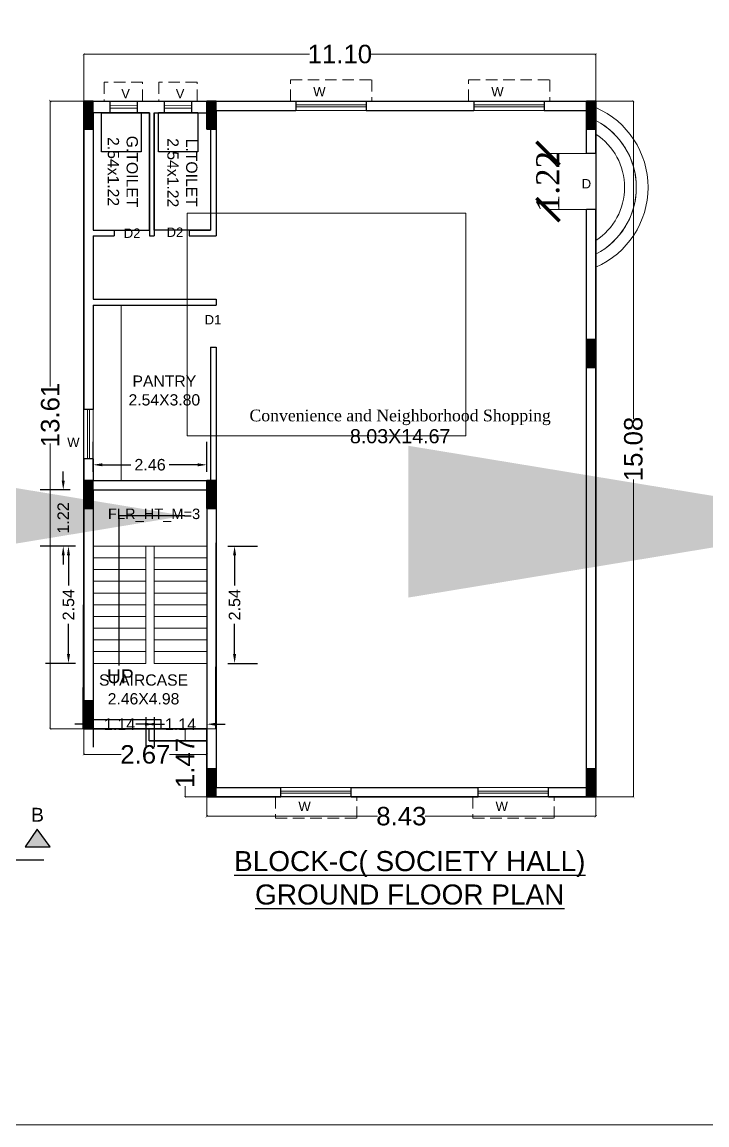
# Model space of a CAD drawing. Header units: metres. Extents: x 0 to 63445, y 32361 to 32804.
# Drawn here: x 63235.56 to 63250.41, y 32720.57 to 32744.47 of the extents above; entities that cross this region are included whole.
import ezdxf

# ---------------------------------------------------------------- set-up
doc = ezdxf.new("R2010")
doc.units = ezdxf.units.M
doc.header["$MEASUREMENT"] = 0
doc.header["$PDMODE"] = 34
doc.header["$PDSIZE"] = -10
doc.linetypes.add('DASHED2', pattern=[0.375, 0.25, -0.125])
doc.layers.get('0').update_dxf_attribs({"lineweight": 25})
for name, color, linetype, plot in [('BLK_3_FLR_0_BATH', 3, 'Continuous', False), ('BLK_3_FLR_0_BLT_UP_AREA', 14, 'Continuous', False), ('BLK_3_FLR_0_WATER_CLOSET', 2, 'Continuous', False)]:
    doc.layers.add(name, color=color, linetype=linetype, plot=plot)
for name, color, linetype, lineweight in [('BLK_3_FLR_0_EXIT_WIDTH_DOOR', 7, 'Continuous', 0), ('BLK_3_FLR_0_STAIR_1', 7, 'Continuous', 0), ('BLK_3_FLR_0_STAIR_1_FLIGHT_1', 7, 'Continuous', 0), ('BLK_3_FLR_0_STAIR_1_FLIGHT_2', 7, 'Continuous', 0), ('BLK_3_FLR_0_STAIR_1_LANDING_1', 7, 'Continuous', 0), ('BLK_3_FLR_0_UNITFA', 7, 'Continuous', 0), ('colum', 1, 'Continuous', 30), ('COLUMN', 1, 'Continuous', 30), ('DIM', 56, 'Continuous', 20), ('elev', 252, 'Continuous', 20), ('ELEVATION', 142, 'Continuous', 9), ('STEPS', 114, 'Continuous', 20), ('TEXT-2', 65, 'Continuous', 18), ('wall', 7, 'Continuous', 30), ('window', 154, 'Continuous', 9)]:
    doc.layers.add(name, color=color, linetype=linetype, lineweight=lineweight)
doc.layers.add('text', color=65, linetype='Continuous')
doc.styles.add('AutoDCRFont', font='arial.ttf')
doc.styles.add('PreDCRFont', font='arial.ttf', dxfattribs={"height": 0.25})
doc.styles.add('small int', font='arial.ttf', dxfattribs={"height": 18})
doc.styles.get("Standard").update_dxf_attribs({"font": 'arial.ttf', "height": 0.4})
doc.styles.add('style2', font='arial.ttf', dxfattribs={"height": 0.25})
doc.styles.add('TNR', font='times.ttf', dxfattribs={"height": 0.5})
doc.dimstyles.new('ARCHANA', dxfattribs={"dimscale": 0, "dimtxt": 0.5, "dimasz": 0.5, "dimexe": 0, "dimexo": 0, "dimgap": 0, "dimtad": 0, "dimzin": 0, "dimdsep": 46, "dimtxsty": 'TNR', "dimblk": 'ARCHTICK', "dimcen": 0.09, "dimclrd": 36, "dimclre": 36, "dimclrt": 7, "dimadec": 0, "dimazin": 0, "dimtfac": 1, "dimtofl": 0, "dimtmove": 0, "dimatfit": 3, "dimldrblk": 'ARCHTICK', "dimfxl": 1, "dimfrac": 2, "dimtolj": 1, "dimtzin": 0, "dimlwd": -1, "dimlwe": -1, "dimarcsym": 0})
doc.dimstyles.new('Copy of Standard2', dxfattribs={"dimtxt": 0.25, "dimasz": 0.2, "dimexe": 0.5, "dimexo": 0.3, "dimgap": 0.09, "dimtad": 0, "dimtoh": 1, "dimzin": 0, "dimdsep": 46, "dimtxsty": 'PreDCRFont', "dimcen": 0.025, "dimdle": 0.1, "dimadec": 0, "dimazin": 0, "dimtfac": 1, "dimtofl": 0, "dimtmove": 2, "dimatfit": 3, "dimfxl": 0.18, "dimtolj": 1, "dimtzin": 0, "dimarcsym": 0})
doc.dimstyles.new('STD', dxfattribs={"dimtxt": 10, "dimasz": 10, "dimexe": 0, "dimexo": 0, "dimgap": 0.09, "dimtad": 0, "dimdec": 0, "dimzin": 0, "dimdsep": 46, "dimlunit": 4, "dimtxsty": 'small int', "dimcen": 0.09, "dimclrd": 75, "dimclre": 75, "dimadec": 0, "dimazin": 0, "dimtfac": 1, "dimtdec": 0, "dimtofl": 0, "dimtmove": 0, "dimatfit": 3, "dimfxl": 1, "dimtolj": 1, "dimtzin": 0, "dimarcsym": 0})

# ---------------------------------------------------------------- blocks, each defined once
blk = doc.blocks.new('A$C7D115503')
at = {"layer": 'COLUMN', "ltscale": 3}
h = blk.add_hatch(dxfattribs=at)
h.set_pattern_fill('ANSI31', color=256, style=0)
h.paths.add_polyline_path([(-14.36, -11.59), (-6.36, -11.59), (-6.36, 12.41), (-14.36, 12.41)])
at = {"layer": 'COLUMN', "ltscale": 0.05}
for p, q in [((-14.36, 12.41), (-6.36, 12.41)), ((-14.36, 12.41), (-14.36, -11.59)), ((-6.36, 12.41), (-6.36, -11.59)), ((-6.36, -11.59), (-14.36, -11.59))]:
    blk.add_line(p, q, dxfattribs=at)
blk = doc.blocks.new('_ArchTick')
at = {"color": 0, "linetype": 'ByBlock', "const_width": 0.15}
blk.add_lwpolyline([(-0.5, -0.5), (0.5, 0.5)], dxfattribs=at)
blk = doc.blocks.new('*D809')
at = {"layer": 'Defpoints', "color": 0, "ltscale": 3, "transparency": 16777216}
for p in [(63236.898, 32742.761), (63236.17, 32729.155), (63236.898, 32729.155)]:
    blk.add_point(p, dxfattribs=at)
at = {"layer": 'DIM', "ltscale": 3, "transparency": 16777216}
for p, q in [((63236.898, 32742.761), (63236.17, 32742.761)), ((63236.17, 32742.761), (63236.17, 32736.575)), ((63236.17, 32729.155), (63236.17, 32735.34)), ((63236.898, 32729.155), (63236.17, 32729.155))]:
    blk.add_line(p, q, dxfattribs=at)
at = {"layer": 'DIM', "ltscale": 3, "transparency": 16777216, "xscale": 0.05, "yscale": 0.05, "zscale": 0.05}
for p, rotation in [((63236.17, 32742.761), 90), ((63236.17, 32729.155), 270)]:
    blk.add_blockref('_ArchTick', p, dxfattribs=dict(at, rotation=rotation))
at = {"layer": 'DIM', "color": 7, "ltscale": 3, "transparency": 16777216, "insert": (63236.17, 32735.958), "char_height": 0.4, "attachment_point": 5, "rotation": 90}
blk.add_mtext('\\A1;13.61', dxfattribs=at)
blk = doc.blocks.new('*D810')
at = {"layer": 'Defpoints', "color": 0, "ltscale": 3, "transparency": 16777216}
for p in [(63236.898, 32729.155), (63239.565, 32729.155), (63239.565, 32728.602)]:
    blk.add_point(p, dxfattribs=at)
at = {"layer": 'DIM', "ltscale": 3, "transparency": 16777216}
for p, q in [((63236.898, 32729.155), (63236.898, 32728.602)), ((63239.565, 32729.155), (63239.565, 32728.602)), ((63236.898, 32728.602), (63237.708, 32728.602)), ((63239.565, 32728.602), (63238.754, 32728.602))]:
    blk.add_line(p, q, dxfattribs=at)
at = {"layer": 'DIM', "ltscale": 3, "transparency": 16777216, "xscale": 0.05, "yscale": 0.05, "zscale": 0.05, "rotation": 180}
blk.add_blockref('_ArchTick', (63236.898, 32728.602), dxfattribs=at)
at = {"layer": 'DIM', "ltscale": 3, "transparency": 16777216, "xscale": 0.05, "yscale": 0.05, "zscale": 0.05}
blk.add_blockref('_ArchTick', (63239.565, 32728.602), dxfattribs=at)
at = {"layer": 'DIM', "color": 7, "ltscale": 3, "transparency": 16777216, "insert": (63238.231, 32728.602), "char_height": 0.4, "attachment_point": 5}
blk.add_mtext('\\A1;2.67', dxfattribs=at)
blk = doc.blocks.new('*D811')
at = {"layer": 'Defpoints', "color": 0, "ltscale": 3, "transparency": 16777216}
for p in [(63239.565, 32729.155), (63239.091, 32727.681), (63239.565, 32727.681)]:
    blk.add_point(p, dxfattribs=at)
at = {"layer": 'DIM', "ltscale": 3, "transparency": 16777216}
for p, q in [((63239.565, 32729.155), (63239.091, 32729.155)), ((63239.091, 32729.155), (63239.091, 32728.919)), ((63239.091, 32727.681), (63239.091, 32727.917)), ((63239.565, 32727.681), (63239.091, 32727.681))]:
    blk.add_line(p, q, dxfattribs=at)
at = {"layer": 'DIM', "ltscale": 3, "transparency": 16777216, "xscale": 0.05, "yscale": 0.05, "zscale": 0.05}
for p, rotation in [((63239.091, 32729.155), 90), ((63239.091, 32727.681), 270)]:
    blk.add_blockref('_ArchTick', p, dxfattribs=dict(at, rotation=rotation))
at = {"layer": 'DIM', "color": 7, "ltscale": 3, "transparency": 16777216, "insert": (63239.091, 32728.418), "char_height": 0.4, "attachment_point": 5, "rotation": 90}
blk.add_mtext('\\A1;1.47', dxfattribs=at)
blk = doc.blocks.new('*D812')
at = {"layer": 'Defpoints', "color": 0, "ltscale": 3, "transparency": 16777216}
for p in [(63239.565, 32727.681), (63247.998, 32727.681), (63247.998, 32727.264)]:
    blk.add_point(p, dxfattribs=at)
at = {"layer": 'DIM', "ltscale": 3, "transparency": 16777216}
for p, q in [((63239.565, 32727.681), (63239.565, 32727.264)), ((63247.998, 32727.681), (63247.998, 32727.264)), ((63239.565, 32727.264), (63243.262, 32727.264)), ((63247.998, 32727.264), (63244.301, 32727.264))]:
    blk.add_line(p, q, dxfattribs=at)
at = {"layer": 'DIM', "ltscale": 3, "transparency": 16777216, "xscale": 0.05, "yscale": 0.05, "zscale": 0.05, "rotation": 180}
blk.add_blockref('_ArchTick', (63239.565, 32727.264), dxfattribs=at)
at = {"layer": 'DIM', "ltscale": 3, "transparency": 16777216, "xscale": 0.05, "yscale": 0.05, "zscale": 0.05}
blk.add_blockref('_ArchTick', (63247.998, 32727.264), dxfattribs=at)
at = {"layer": 'DIM', "color": 7, "ltscale": 3, "transparency": 16777216, "insert": (63243.781, 32727.264), "char_height": 0.4, "attachment_point": 5}
blk.add_mtext('\\A1;8.43', dxfattribs=at)
blk = doc.blocks.new('*D813')
at = {"layer": 'Defpoints', "color": 0, "ltscale": 3, "transparency": 16777216}
for p in [(63247.998, 32743.777), (63236.898, 32742.761), (63247.998, 32742.761)]:
    blk.add_point(p, dxfattribs=at)
at = {"layer": 'DIM', "ltscale": 3, "transparency": 16777216}
for p, q in [((63236.898, 32742.761), (63236.898, 32743.777)), ((63236.898, 32743.777), (63241.792, 32743.777)), ((63247.998, 32743.777), (63243.103, 32743.777)), ((63247.998, 32742.761), (63247.998, 32743.777))]:
    blk.add_line(p, q, dxfattribs=at)
at = {"layer": 'DIM', "ltscale": 3, "transparency": 16777216, "xscale": 0.05, "yscale": 0.05, "zscale": 0.05, "rotation": 180}
blk.add_blockref('_ArchTick', (63236.898, 32743.777), dxfattribs=at)
at = {"layer": 'DIM', "ltscale": 3, "transparency": 16777216, "xscale": 0.05, "yscale": 0.05, "zscale": 0.05}
blk.add_blockref('_ArchTick', (63247.998, 32743.777), dxfattribs=at)
at = {"layer": 'DIM', "color": 7, "ltscale": 3, "transparency": 16777216, "insert": (63242.448, 32743.777), "char_height": 0.4, "attachment_point": 5}
blk.add_mtext('\\A1;11.10', dxfattribs=at)
blk = doc.blocks.new('*D814')
at = {"layer": 'Defpoints', "color": 0, "ltscale": 3, "transparency": 16777216}
for p in [(63247.998, 32742.761), (63247.998, 32727.681), (63248.812, 32727.681)]:
    blk.add_point(p, dxfattribs=at)
at = {"layer": 'DIM', "ltscale": 3, "transparency": 16777216}
for p, q in [((63247.998, 32742.761), (63248.812, 32742.761)), ((63248.812, 32742.761), (63248.812, 32735.877)), ((63248.812, 32727.681), (63248.812, 32734.564)), ((63247.998, 32727.681), (63248.812, 32727.681))]:
    blk.add_line(p, q, dxfattribs=at)
at = {"layer": 'DIM', "ltscale": 3, "transparency": 16777216, "xscale": 0.05, "yscale": 0.05, "zscale": 0.05}
for p, rotation in [((63248.812, 32742.761), 90), ((63248.812, 32727.681), 270)]:
    blk.add_blockref('_ArchTick', p, dxfattribs=dict(at, rotation=rotation))
at = {"layer": 'DIM', "color": 7, "ltscale": 3, "transparency": 16777216, "insert": (63248.812, 32735.221), "char_height": 0.4, "attachment_point": 5, "rotation": 90}
blk.add_mtext('\\A1;15.08', dxfattribs=at)
blk = doc.blocks.new('*D797')
at = {"layer": 'BLK_3_FLR_0_STAIR_1_FLIGHT_1', "color": 0, "linetype": 'Continuous', "lineweight": -2, "transparency": 16777216}
for p, q in [((63236.715, 32733.117), (63236.065, 32733.117)), ((63236.565, 32732.917), (63236.565, 32732.263)), ((63236.565, 32730.777), (63236.565, 32731.431)), ((63236.715, 32730.577), (63236.065, 32730.577))]:
    blk.add_line(p, q, dxfattribs=at)
at = {"layer": 'BLK_3_FLR_0_STAIR_1_FLIGHT_1', "color": 0, "linetype": 'Continuous', "transparency": 16777216}
for points in [[(63236.532, 32732.917), (63236.598, 32732.917), (63236.565, 32733.117)], [(63236.532, 32730.777), (63236.598, 32730.777), (63236.565, 32730.577)]]:
    blk.add_solid(points, dxfattribs=at)
at = {"layer": 'Defpoints', "color": 0, "linetype": 'Continuous', "transparency": 16777216}
for p in [(63237.101, 32733.117), (63236.565, 32730.577), (63237.101, 32730.577)]:
    blk.add_point(p, dxfattribs=at)
at = {"layer": 'BLK_3_FLR_0_STAIR_1_FLIGHT_1', "color": 0, "linetype": 'Continuous', "transparency": 16777216, "insert": (63236.565, 32731.847), "char_height": 0.25, "attachment_point": 5, "rotation": 90, "style": 'PreDCRFont'}
blk.add_mtext('\\A1;2.54', dxfattribs=at)
blk = doc.blocks.new('*D798')
at = {"layer": 'BLK_3_FLR_0_STAIR_1_FLIGHT_1', "color": 0, "linetype": 'Continuous', "lineweight": -2, "transparency": 16777216}
for p, q in [((63237.101, 32729.408), (63237.101, 32728.758)), ((63238.244, 32729.408), (63238.244, 32728.758)), ((63236.901, 32729.258), (63236.701, 32729.258)), ((63238.444, 32729.258), (63238.644, 32729.258))]:
    blk.add_line(p, q, dxfattribs=at)
at = {"layer": 'BLK_3_FLR_0_STAIR_1_FLIGHT_1', "color": 0, "linetype": 'Continuous', "transparency": 16777216}
for points in [[(63236.901, 32729.291), (63236.901, 32729.224), (63237.101, 32729.258)], [(63238.444, 32729.291), (63238.444, 32729.224), (63238.244, 32729.258)]]:
    blk.add_solid(points, dxfattribs=at)
at = {"layer": 'Defpoints', "color": 0, "linetype": 'Continuous', "transparency": 16777216}
for p in [(63237.101, 32730.577), (63238.244, 32730.577), (63238.244, 32729.258)]:
    blk.add_point(p, dxfattribs=at)
at = {"layer": 'BLK_3_FLR_0_STAIR_1_FLIGHT_1', "color": 0, "linetype": 'Continuous', "transparency": 16777216, "insert": (63237.672, 32729.258), "char_height": 0.25, "attachment_point": 5, "style": 'PreDCRFont'}
blk.add_mtext('\\A1;1.14', dxfattribs=at)
blk = doc.blocks.new('*D799')
at = {"layer": 'BLK_3_FLR_0_STAIR_1_FLIGHT_2', "color": 0, "linetype": 'Continuous', "lineweight": -2, "transparency": 16777216}
for p, q in [((63240.016, 32733.117), (63240.666, 32733.117)), ((63240.166, 32732.917), (63240.166, 32732.263)), ((63240.166, 32730.777), (63240.166, 32731.431)), ((63240.016, 32730.577), (63240.666, 32730.577))]:
    blk.add_line(p, q, dxfattribs=at)
at = {"layer": 'BLK_3_FLR_0_STAIR_1_FLIGHT_2', "color": 0, "linetype": 'Continuous', "transparency": 16777216}
for points in [[(63240.133, 32732.917), (63240.199, 32732.917), (63240.166, 32733.117)], [(63240.133, 32730.777), (63240.199, 32730.777), (63240.166, 32730.577)]]:
    blk.add_solid(points, dxfattribs=at)
at = {"layer": 'Defpoints', "color": 0, "linetype": 'Continuous', "transparency": 16777216}
for p in [(63239.565, 32733.117), (63239.565, 32730.577), (63240.166, 32730.577)]:
    blk.add_point(p, dxfattribs=at)
at = {"layer": 'BLK_3_FLR_0_STAIR_1_FLIGHT_2', "color": 0, "linetype": 'Continuous', "transparency": 16777216, "insert": (63240.166, 32731.847), "char_height": 0.25, "attachment_point": 5, "rotation": 90, "style": 'PreDCRFont'}
blk.add_mtext('\\A1;2.54', dxfattribs=at)
blk = doc.blocks.new('*D800')
at = {"layer": 'BLK_3_FLR_0_STAIR_1_FLIGHT_2', "color": 0, "linetype": 'Continuous', "lineweight": -2, "transparency": 16777216}
for p, q in [((63238.422, 32729.408), (63238.422, 32728.758)), ((63239.565, 32729.408), (63239.565, 32728.758)), ((63238.222, 32729.258), (63238.022, 32729.258)), ((63239.765, 32729.258), (63239.965, 32729.258))]:
    blk.add_line(p, q, dxfattribs=at)
at = {"layer": 'BLK_3_FLR_0_STAIR_1_FLIGHT_2', "color": 0, "linetype": 'Continuous', "transparency": 16777216}
for points in [[(63238.222, 32729.291), (63238.222, 32729.224), (63238.422, 32729.258)], [(63239.765, 32729.291), (63239.765, 32729.224), (63239.565, 32729.258)]]:
    blk.add_solid(points, dxfattribs=at)
at = {"layer": 'Defpoints', "color": 0, "linetype": 'Continuous', "transparency": 16777216}
for p in [(63238.422, 32730.577), (63239.565, 32730.577), (63239.565, 32729.258)]:
    blk.add_point(p, dxfattribs=at)
at = {"layer": 'BLK_3_FLR_0_STAIR_1_FLIGHT_2', "color": 0, "linetype": 'Continuous', "transparency": 16777216, "insert": (63238.993, 32729.258), "char_height": 0.25, "attachment_point": 5, "style": 'PreDCRFont'}
blk.add_mtext('\\A1;1.14', dxfattribs=at)
blk = doc.blocks.new('*D801')
at = {"layer": 'BLK_3_FLR_0_STAIR_1_LANDING_1', "color": 0, "lineweight": -2, "transparency": 16777216}
for p, q in [((63236.451, 32734.536), (63236.451, 32734.736)), ((63236.601, 32734.336), (63235.951, 32734.336)), ((63236.601, 32733.117), (63235.951, 32733.117)), ((63236.451, 32732.917), (63236.451, 32732.717))]:
    blk.add_line(p, q, dxfattribs=at)
at = {"layer": 'BLK_3_FLR_0_STAIR_1_LANDING_1', "color": 0, "transparency": 16777216}
for points in [[(63236.418, 32734.536), (63236.485, 32734.536), (63236.451, 32734.336)], [(63236.418, 32732.917), (63236.485, 32732.917), (63236.451, 32733.117)]]:
    blk.add_solid(points, dxfattribs=at)
at = {"layer": 'Defpoints', "color": 0, "transparency": 16777216}
for p in [(63236.451, 32734.336), (63237.101, 32734.336), (63237.101, 32733.117)]:
    blk.add_point(p, dxfattribs=at)
at = {"layer": 'BLK_3_FLR_0_STAIR_1_LANDING_1', "color": 0, "transparency": 16777216, "insert": (63236.451, 32733.727), "char_height": 0.25, "attachment_point": 5, "rotation": 90, "style": 'PreDCRFont'}
blk.add_mtext('\\A1;1.22', dxfattribs=at)
blk = doc.blocks.new('*D802')
at = {"layer": 'BLK_3_FLR_0_STAIR_1_LANDING_1', "color": 0, "lineweight": -2, "transparency": 16777216}
for p, q in [((63237.101, 32734.729), (63237.101, 32735.379)), ((63239.565, 32734.729), (63239.565, 32735.379)), ((63237.301, 32734.879), (63237.916, 32734.879)), ((63239.365, 32734.879), (63238.75, 32734.879))]:
    blk.add_line(p, q, dxfattribs=at)
at = {"layer": 'BLK_3_FLR_0_STAIR_1_LANDING_1', "color": 0, "transparency": 16777216}
for points in [[(63237.301, 32734.912), (63237.301, 32734.846), (63237.101, 32734.879)], [(63239.365, 32734.912), (63239.365, 32734.846), (63239.565, 32734.879)]]:
    blk.add_solid(points, dxfattribs=at)
at = {"layer": 'Defpoints', "color": 0, "transparency": 16777216}
for p in [(63239.565, 32734.879), (63237.101, 32734.336), (63239.565, 32734.336)]:
    blk.add_point(p, dxfattribs=at)
at = {"layer": 'BLK_3_FLR_0_STAIR_1_LANDING_1', "color": 0, "transparency": 16777216, "insert": (63238.333, 32734.879), "char_height": 0.25, "attachment_point": 5, "style": 'PreDCRFont'}
blk.add_mtext('\\A1;2.46', dxfattribs=at)
blk = doc.blocks.new('*D945')
at = {"layer": 'BLK_3_FLR_0_EXIT_WIDTH_DOOR', "color": 36, "ltscale": 0.5, "transparency": 16777216}
for p, q in [((63247.795, 32741.627), (63246.961, 32741.627)), ((63246.961, 32741.627), (63246.961, 32741.605)), ((63246.961, 32740.408), (63246.961, 32740.43)), ((63247.795, 32740.408), (63246.961, 32740.408))]:
    blk.add_line(p, q, dxfattribs=at)
at = {"layer": 'Defpoints', "color": 0, "ltscale": 0.5, "transparency": 16777216}
for p in [(63247.795, 32741.627), (63246.961, 32740.408), (63247.795, 32740.408)]:
    blk.add_point(p, dxfattribs=at)
at = {"layer": 'BLK_3_FLR_0_EXIT_WIDTH_DOOR', "color": 36, "ltscale": 0.5, "transparency": 16777216, "xscale": 0.5, "yscale": 0.5, "zscale": 0.5}
for p, rotation in [((63246.961, 32741.627), 90), ((63246.961, 32740.408), 270)]:
    blk.add_blockref('_ArchTick', p, dxfattribs=dict(at, rotation=rotation))
at = {"layer": 'BLK_3_FLR_0_EXIT_WIDTH_DOOR', "color": 7, "ltscale": 0.5, "transparency": 16777216, "insert": (63246.961, 32741.017), "char_height": 0.5, "attachment_point": 5, "rotation": 90, "style": 'TNR'}
blk.add_mtext('\\A1;1.22', dxfattribs=at)

msp = doc.modelspace()

# ---------------------------------------------------------------- hatches: boundary and pattern name
at = {"layer": 'wall', "ltscale": 3}
msp.add_hatch(color=252, dxfattribs=at).paths.add_polyline_path([(63235.6251, 32726.5982), (63236.1669, 32726.5982), (63235.8871, 32726.9873)])

# ---------------------------------------------------------------- linework, layer by layer
at = {"layer": 'BLK_3_FLR_0_BATH', "color": 3, "ltscale": 0.5}
for points in [[(63237.101, 32739.9665), (63238.3202, 32739.9665), (63238.3202, 32742.5065), (63237.101, 32742.5065)], [(63238.4218, 32742.5065), (63239.641, 32742.5065), (63239.641, 32739.9665), (63238.4218, 32739.9665)]]:
    msp.add_lwpolyline(points, close=True, dxfattribs=at)
at = {"layer": 'BLK_3_FLR_0_BLT_UP_AREA', "color": 14}
msp.add_lwpolyline([(63236.8978, 32742.7606), (63247.9979, 32742.7606), (63247.9979, 32727.6813), (63239.5648, 32727.6813), (63239.5648, 32728.9006), (63238.3147, 32728.9006), (63238.3147, 32729.1546), (63236.8978, 32729.1546), (63236.8978, 32742.7606)], close=True, dxfattribs=at)
at = {"layer": 'BLK_3_FLR_0_STAIR_1'}
msp.add_lwpolyline([(63236.8796, 32729.1546), (63239.7499, 32729.1546), (63239.768, 32734.5395), (63236.8978, 32734.5395)], close=True, dxfattribs=at)
at = {"layer": 'BLK_3_FLR_0_STAIR_1_FLIGHT_1', "color": 3}
for p, q in [((63237.101, 32733.1171), (63238.244, 32733.1171)), ((63237.101, 32732.8631), (63238.244, 32732.8631)), ((63237.101, 32732.6091), (63238.244, 32732.6091)), ((63237.101, 32732.3551), (63238.244, 32732.3551)), ((63237.101, 32732.101), (63238.244, 32732.101)), ((63237.101, 32731.847), (63238.244, 32731.847)), ((63237.101, 32731.593), (63238.244, 32731.593)), ((63237.101, 32731.339), (63238.244, 32731.339)), ((63237.101, 32731.085), (63238.244, 32731.085)), ((63237.101, 32730.831), (63238.244, 32730.831)), ((63237.101, 32730.577), (63238.244, 32730.577))]:
    msp.add_line(p, q, dxfattribs=at)
at = {"layer": 'BLK_3_FLR_0_STAIR_1_FLIGHT_1'}
msp.add_lwpolyline([(63237.101, 32730.577), (63238.244, 32730.577), (63238.244, 32733.1171), (63237.101, 32733.1171)], close=True, dxfattribs=at)
at = {"layer": 'BLK_3_FLR_0_STAIR_1_FLIGHT_2', "color": 3}
for p, q in [((63238.4218, 32733.1171), (63239.5648, 32733.1171)), ((63238.4218, 32732.8631), (63239.5648, 32732.8631)), ((63238.4218, 32732.6091), (63239.5648, 32732.6091)), ((63238.4218, 32732.3551), (63239.5648, 32732.3551)), ((63238.4218, 32732.101), (63239.5648, 32732.101)), ((63238.4218, 32731.847), (63239.5648, 32731.847)), ((63238.4218, 32731.593), (63239.5648, 32731.593)), ((63238.4218, 32731.339), (63239.5648, 32731.339)), ((63238.4218, 32731.085), (63239.5648, 32731.085)), ((63238.4218, 32730.831), (63239.5648, 32730.831)), ((63238.4218, 32730.577), (63239.5648, 32730.577))]:
    msp.add_line(p, q, dxfattribs=at)
at = {"layer": 'BLK_3_FLR_0_STAIR_1_FLIGHT_2'}
msp.add_lwpolyline([(63239.5648, 32730.577), (63238.4218, 32730.577), (63238.4218, 32733.1171), (63239.5648, 32733.1171)], close=True, dxfattribs=at)
at = {"layer": 'BLK_3_FLR_0_STAIR_1_LANDING_1'}
msp.add_lwpolyline([(63237.101, 32733.1171), (63239.5648, 32733.1171), (63239.5648, 32734.3363), (63237.101, 32734.3363)], close=True, dxfattribs=at)
at = {"layer": 'BLK_3_FLR_0_UNITFA', "color": 3, "ltscale": 0.5}
msp.add_lwpolyline([(63239.1397, 32740.3294), (63245.1758, 32740.3294), (63245.1758, 32735.5037), (63239.1397, 32735.5037)], close=True, dxfattribs=at)
at = {"layer": 'BLK_3_FLR_0_WATER_CLOSET', "color": 3, "ltscale": 0.5}
for points in [[(63237.2823, 32742.5065), (63238.1389, 32742.5065), (63238.1389, 32741.6578), (63237.2823, 32741.6578)], [(63238.5159, 32742.511), (63239.3725, 32742.511), (63239.3725, 32741.6622), (63238.5159, 32741.6622)]]:
    msp.add_lwpolyline(points, close=True, dxfattribs=at)
at = {"layer": 'colum', "linetype": 'DASHED2', "ltscale": 3}
msp.add_lwpolyline([(63167.7841, 32726.3165), (63236.3738, 32726.3165)], dxfattribs=at)
at = {"layer": 'elev'}
msp.add_line((63237.7106, 32738.3408), (63237.7106, 32734.5395), dxfattribs=at)
at = {"layer": 'ELEVATION', "ltscale": 20}
msp.add_lwpolyline([(63164.5545, 32720.575), (63295.8612, 32720.575), (63295.8612, 32804.4763), (63164.5545, 32804.4763)], close=True, dxfattribs=at)
at = {"layer": 'STEPS'}
for p, q in [((63237.101, 32733.1171), (63239.5648, 32733.1171)), ((63238.244, 32733.1171), (63238.244, 32730.577)), ((63238.4218, 32733.1171), (63238.4218, 32730.577)), ((63237.101, 32732.8631), (63238.244, 32732.8631)), ((63238.4218, 32732.8631), (63239.5648, 32732.8631)), ((63237.101, 32732.6091), (63238.244, 32732.6091)), ((63238.4218, 32732.6091), (63239.5648, 32732.6091)), ((63237.101, 32732.3551), (63238.244, 32732.3551)), ((63238.4218, 32732.3551), (63239.5648, 32732.3551)), ((63237.101, 32732.101), (63238.244, 32732.101)), ((63238.4218, 32732.101), (63239.5648, 32732.101)), ((63237.101, 32731.847), (63238.244, 32731.847)), ((63238.4218, 32731.847), (63239.5648, 32731.847)), ((63237.101, 32731.593), (63238.244, 32731.593)), ((63238.4218, 32731.593), (63239.5648, 32731.593)), ((63237.101, 32731.339), (63238.244, 32731.339)), ((63238.4218, 32731.339), (63239.5648, 32731.339)), ((63237.101, 32731.085), (63238.244, 32731.085)), ((63238.4218, 32731.085), (63239.5648, 32731.085)), ((63237.101, 32730.831), (63238.244, 32730.831)), ((63238.4218, 32730.831), (63239.5648, 32730.831)), ((63237.101, 32730.577), (63238.244, 32730.577)), ((63238.4218, 32730.577), (63239.5648, 32730.577))]:
    msp.add_line(p, q, dxfattribs=at)
for radius, start, end in [(1.8874, 293.61715, 66.38285), (1.6334, 297.57592, 62.42408), (1.6334, 303.24143, 56.75857), (1.3794, 303.24143, 56.75857)]:
    msp.add_arc((63247.2417, 32740.8907), radius, start, end, dxfattribs=at)
at = {"layer": 'wall'}
for p, q in [((63236.8978, 32742.7606), (63236.8978, 32736.0737)), ((63237.9651, 32742.7606), (63238.6499, 32742.7606)), ((63238.8277, 32742.7606), (63239.514, 32742.7606)), ((63239.514, 32742.7606), (63241.4917, 32742.7606)), ((63243.0157, 32742.7606), (63245.3523, 32742.7606)), ((63246.8763, 32742.7606), (63247.9979, 32742.7606)), ((63247.9979, 32741.627), (63247.9979, 32742.7606)), ((63237.101, 32742.5066), (63237.101, 32739.9665)), ((63238.0577, 32742.5066), (63238.3202, 32742.5066)), ((63238.3202, 32742.5066), (63238.3202, 32739.8395)), ((63238.4218, 32742.5066), (63238.4218, 32739.8395)), ((63238.4218, 32742.5066), (63238.6523, 32742.5066)), ((63239.641, 32742.5066), (63239.641, 32739.9665)), ((63239.768, 32742.5574), (63239.768, 32739.8395)), ((63239.768, 32742.5574), (63241.4917, 32742.5574)), ((63243.0157, 32742.5574), (63245.3523, 32742.5574)), ((63246.8763, 32742.5574), (63247.7947, 32742.5574)), ((63247.7947, 32741.627), (63247.7947, 32742.5574)), ((63247.9979, 32741.627), (63247.7947, 32741.627)), ((63247.7947, 32727.8845), (63247.7947, 32740.4077)), ((63247.9979, 32740.4077), (63247.7947, 32740.4077)), ((63247.9979, 32727.6813), (63247.9979, 32740.4077)), ((63237.101, 32739.9665), (63237.5582, 32739.9665)), ((63237.101, 32739.8395), (63237.101, 32738.4678)), ((63237.101, 32739.8395), (63237.5582, 32739.8395)), ((63237.5582, 32739.9665), (63237.5582, 32739.8395)), ((63238.3202, 32739.8395), (63238.4218, 32739.8395)), ((63239.1838, 32739.9665), (63239.1838, 32739.8395)), ((63239.1838, 32739.9665), (63239.641, 32739.9665)), ((63239.1838, 32739.8395), (63239.768, 32739.8395)), ((63237.101, 32738.4678), (63239.768, 32738.4678)), ((63239.768, 32738.4678), (63239.768, 32738.3408)), ((63237.101, 32738.3408), (63237.101, 32736.0737)), ((63237.101, 32738.3408), (63239.768, 32738.3408)), ((63239.641, 32737.4264), (63239.641, 32734.5395)), ((63239.641, 32737.4264), (63239.768, 32737.4264)), ((63239.768, 32737.4264), (63239.768, 32727.8845)), ((63236.8978, 32735.0069), (63236.8978, 32729.1546)), ((63237.101, 32735.0069), (63237.101, 32734.5395)), ((63237.101, 32734.5395), (63239.641, 32734.5395)), ((63237.101, 32734.3363), (63237.101, 32729.3578)), ((63237.101, 32734.3363), (63239.5648, 32734.3363)), ((63239.5648, 32734.3363), (63239.5648, 32727.6813)), ((63239.768, 32729.3578), (63239.768, 32730.5262)), ((63237.101, 32729.3578), (63238.5687, 32729.3578)), ((63238.5687, 32729.3578), (63238.5687, 32729.1546)), ((63236.8978, 32729.1546), (63237.101, 32729.1546)), ((63237.101, 32729.1546), (63238.5687, 32729.1546)), ((63238.3147, 32728.9006), (63238.3147, 32729.1546)), ((63238.5687, 32729.1546), (63239.5648, 32729.1546)), ((63238.3147, 32728.9006), (63239.5648, 32728.9006)), ((63239.5648, 32729.0533), (63239.5648, 32729.0533)), ((63239.5648, 32727.6813), (63241.1702, 32727.6813)), ((63239.768, 32727.8845), (63241.1702, 32727.8845)), ((63242.6942, 32727.8845), (63245.4453, 32727.8845)), ((63242.6942, 32727.6813), (63245.4453, 32727.6813)), ((63246.9693, 32727.8845), (63247.7947, 32727.8845)), ((63246.9693, 32727.6813), (63247.9979, 32727.6813))]:
    msp.add_line(p, q, dxfattribs=at)
at = {"layer": 'wall', "ltscale": 0.5}
msp.add_line((63236.8978, 32742.7606), (63237.468, 32742.7606), dxfattribs=at)
at = {"layer": 'wall', "ltscale": 3}
for p, q in [((63237.468, 32742.5066), (63237.468, 32742.7606)), ((63238.0577, 32742.5066), (63238.0577, 32742.7606)), ((63238.6499, 32742.5066), (63238.6499, 32742.7606)), ((63239.2397, 32742.5066), (63239.2397, 32742.7606)), ((63241.4917, 32742.7606), (63241.4917, 32742.5574)), ((63243.0157, 32742.7606), (63243.0157, 32742.5574)), ((63245.3523, 32742.7606), (63245.3523, 32742.5574)), ((63246.8763, 32742.7606), (63246.8763, 32742.5574)), ((63237.101, 32736.0737), (63236.8978, 32736.0737)), ((63237.101, 32735.0069), (63236.8978, 32735.0069)), ((63241.1702, 32727.6813), (63241.1702, 32727.8845)), ((63242.6942, 32727.6813), (63242.6942, 32727.8845)), ((63245.4453, 32727.6813), (63245.4453, 32727.8845)), ((63246.9693, 32727.6813), (63246.9693, 32727.8845)), ((63235.8871, 32726.9873), (63235.6251, 32726.5982)), ((63236.1669, 32726.5982), (63235.8871, 32726.9873)), ((63235.6251, 32726.5982), (63236.1669, 32726.5982))]:
    msp.add_line(p, q, dxfattribs=at)
at = {"layer": 'wall', "ltscale": 0.1}
msp.add_line((63237.468, 32742.5066), (63237.101, 32742.5066), dxfattribs=at)
at = {"layer": 'wall', "ltscale": 0.05}
for p, q in [((63238.0577, 32742.5066), (63238.1946, 32742.5066)), ((63239.2397, 32742.5066), (63239.641, 32742.5066))]:
    msp.add_line(p, q, dxfattribs=at)
at = {"layer": 'wall'}
for points in [[(63243.0157, 32742.7606), (63245.3523, 32742.7606)], [(63241.1702, 32727.6813), (63239.5648, 32727.6813), (63239.5648, 32729.1546), (63236.8978, 32729.1546), (63236.8978, 32735.0069)], [(63245.4453, 32727.6813), (63242.6942, 32727.6813)]]:
    msp.add_lwpolyline(points, dxfattribs=at)
at = {"layer": 'window'}
for p, q in [((63238.0566, 32742.7606), (63237.468, 32742.7606)), ((63238.0566, 32742.7606), (63238.0577, 32742.7606)), ((63239.2386, 32742.7606), (63238.6499, 32742.7606)), ((63239.2386, 32742.7606), (63239.2397, 32742.7606)), ((63243.0157, 32742.7606), (63241.4926, 32742.7606)), ((63246.8763, 32742.7606), (63245.3532, 32742.7606)), ((63237.468, 32742.6607), (63238.0577, 32742.6606)), ((63237.468, 32742.6065), (63238.0577, 32742.6065)), ((63237.468, 32742.5066), (63238.3202, 32742.5065)), ((63237.4691, 32742.5066), (63237.4703, 32742.5066)), ((63238.0566, 32742.6607), (63238.0577, 32742.6607)), ((63238.0566, 32742.6066), (63238.0577, 32742.6066)), ((63238.0566, 32742.5066), (63238.0577, 32742.5066)), ((63238.6499, 32742.6607), (63239.2397, 32742.6606)), ((63238.6499, 32742.6065), (63239.2397, 32742.6065)), ((63239.2386, 32742.511), (63238.6499, 32742.511)), ((63238.6511, 32742.5066), (63238.6523, 32742.5066)), ((63239.2386, 32742.6607), (63239.2397, 32742.6607)), ((63239.2386, 32742.6066), (63239.2397, 32742.6066)), ((63239.2386, 32742.5066), (63239.2397, 32742.5066)), ((63243.0157, 32742.6806), (63241.4926, 32742.6806)), ((63243.0157, 32742.6373), (63241.4926, 32742.6373)), ((63243.0157, 32742.5574), (63241.4926, 32742.5574)), ((63246.8763, 32742.6806), (63245.3532, 32742.6806)), ((63246.8763, 32742.6373), (63245.3532, 32742.6373)), ((63246.8763, 32742.5574), (63245.3532, 32742.5574)), ((63236.8978, 32735.0121), (63236.8978, 32736.0728)), ((63236.9777, 32735.0121), (63236.9777, 32736.0728)), ((63237.021, 32735.0121), (63237.021, 32736.0728)), ((63237.101, 32735.0069), (63237.101, 32736.0737)), ((63242.6942, 32727.8845), (63241.1711, 32727.8845)), ((63242.6942, 32727.8046), (63241.1711, 32727.8046)), ((63242.6942, 32727.7613), (63241.1711, 32727.7613)), ((63242.6942, 32727.6813), (63241.1711, 32727.6813)), ((63246.9693, 32727.8845), (63245.4462, 32727.8845)), ((63246.9693, 32727.8046), (63245.4462, 32727.8046)), ((63246.9693, 32727.7613), (63245.4462, 32727.7613)), ((63246.9693, 32727.6813), (63245.4462, 32727.6813))]:
    msp.add_line(p, q, dxfattribs=at)
at = {"layer": 'window', "color": 8, "linetype": 'DASHED2'}
for points in [[(63241.3774, 32742.7606), (63241.3774, 32743.2178), (63243.1396, 32743.2178), (63243.1396, 32742.7606)], [(63245.2381, 32742.7606), (63245.2381, 32743.2178), (63247.0002, 32743.2178), (63247.0002, 32742.7606)], [(63238.1729, 32742.7606), (63238.1729, 32743.167), (63237.3389, 32743.167), (63237.3389, 32742.7606)], [(63239.3548, 32742.7606), (63239.3548, 32743.167), (63238.5209, 32743.167), (63238.5209, 32742.7606)], [(63241.056, 32727.6813), (63241.056, 32727.2241), (63242.8181, 32727.2241), (63242.8181, 32727.6813)], [(63245.331, 32727.6813), (63245.331, 32727.2241), (63247.0932, 32727.2241), (63247.0932, 32727.6813)]]:
    msp.add_lwpolyline(points, dxfattribs=at)

# ---------------------------------------------------------------- block references
at = {"layer": 'COLUMN', "ltscale": 0.05, "xscale": -0.025400733691282, "yscale": 0.025400733691282, "zscale": 0.025400733691282, "rotation": 180}
for p in [(63237.2626, 32742.4663), (63239.9297, 32742.4663), (63248.1595, 32742.4663), (63248.1595, 32737.299), (63237.2626, 32734.2452), (63239.9297, 32734.2452), (63237.2626, 32729.4699), (63239.9297, 32727.9967), (63248.1595, 32727.9967)]:
    msp.add_blockref('A$C7D115503', p, dxfattribs=at)

# ---------------------------------------------------------------- texts
at = {"linetype": 'Continuous', "style": 'style2'}
msp.add_text('UP', height=0.3, dxfattribs=at).set_placement((63237.3988, 32730.1463))
at = {"layer": 'BLK_3_FLR_0_STAIR_1', "insert": (63239.4201, 32733.9299), "char_height": 0.22694, "width": 2.420734, "attachment_point": 3}
msp.add_mtext('FLR_HT_M=3', dxfattribs=at)
at = {"layer": 'text', "char_height": 0.243875, "width": 6.463095, "attachment_point": 7, "rotation": 270}
for s, insert in [('\\pxqc,t13;G.TOILET\\P\\ptz;2.54x1.22', (63237.4145, 32744.4639)), ('\\pxqc,t13;L.TOILET\\P\\ptz;2.54x1.22', (63238.7054, 32744.4389))]:
    msp.add_mtext(s, dxfattribs=dict(at, insert=insert))
at = {"layer": 'text'}
for s, insert, char_height, width, attachment_point in [('\\pxqc;D', (63244.86, 32740.8677), 0.20321, 5.867919, 7), ('\\pxqc;D2', (63235.0101, 32739.7959), 0.20321, 5.867919, 7), ('\\pxqc;D2', (63235.9385, 32739.8165), 0.20321, 5.867919, 7), ('\\pxqc;D1', (63236.7641, 32737.9201), 0.20321, 5.867919, 7), ('\\pxqc;PANTRY\\P2.54X3.80', (63235.4115, 32736.1605), 0.243875, 6.463095, 7), ('\\pxqc;{\\fGeorgia|b0|i0|c0|p18;\\H0.83333x;Convenience and Neighborhood Shopping }\\P8.03X14.67', (63239.7158, 32735.3419), 0.304843, 8.078869, 7), ('\\pxqc;STAIRCASE\\P2.46X4.98', (63234.9606, 32729.6836), 0.243875, 6.463095, 7), ('\\pxqc;{\\LBLOCK-C( SOCIETY HALL)\\PGROUND FLOOR PLAN }', (63252.121, 32725.3447), 0.434262, 16.316506, 9)]:
    msp.add_mtext(s, dxfattribs=dict(at, insert=insert, char_height=char_height, width=width, attachment_point=attachment_point))
at = {"layer": 'TEXT-2', "style": 'AutoDCRFont'}
for s, insert, char_height, width, attachment_point in [('V', (63237.8973, 32743.0246), 0.2032, 0.183842, 3), ('V', (63239.0793, 32743.0246), 0.2032, 0.183842, 3), ('W', (63242.1383, 32743.0655), 0.2032, 0.183842, 3), ('W', (63245.9989, 32743.0655), 0.2032, 0.183842, 3), ('W', (63236.8052, 32735.4674), 0.2032, 0.183842, 3), ('B', (63235.7535, 32727.4461), 0.3, 0.271413, 1), ('W', (63241.8168, 32727.3764), 0.2032, 0.183842, 9), ('W', (63246.0919, 32727.3764), 0.2032, 0.183842, 9)]:
    msp.add_mtext(s, dxfattribs=dict(at, insert=insert, char_height=char_height, width=width, attachment_point=attachment_point))

# ---------------------------------------------------------------- dimensions: what is measured, and where the dimension line sits
at = {"layer": 'BLK_3_FLR_0_EXIT_WIDTH_DOOR', "color": 1, "ltscale": 0.5}
dim = msp.add_linear_dim(base=(63246.9609, 32740.4077), p1=(63247.7947, 32741.627), p2=(63247.7947, 32740.4077), angle=90, dimstyle='ARCHANA', override={"dimscale": 1, "dimfxl": 6, "dimarcsym": 1}, dxfattribs=at)
dim.commit()
dim.dimension.update_dxf_attribs({"geometry": '*D945', "text_midpoint": (63246.9609, 32741.0173)})
at = {"layer": 'BLK_3_FLR_0_STAIR_1_FLIGHT_1', "color": 1, "linetype": 'Continuous'}
dim = msp.add_linear_dim(base=(63236.5649, 32730.577), p1=(63237.101, 32733.1171), p2=(63237.101, 32730.577), angle=90, dimstyle='Copy of Standard2', override={"dimpost": '\\X', "dimfxl": 0.15, "dimfxlon": 1}, dxfattribs=at)
dim.commit()
dim.dimension.update_dxf_attribs({"geometry": '*D797', "text_midpoint": (63236.5649, 32731.847)})
at = {"layer": 'BLK_3_FLR_0_STAIR_1_FLIGHT_1', "color": 2, "linetype": 'Continuous'}
dim = msp.add_linear_dim(base=(63238.244, 32729.2578), p1=(63237.101, 32730.577), p2=(63238.244, 32730.577), dimstyle='Copy of Standard2', override={"dimpost": '\\X', "dimfxl": 0.15, "dimfxlon": 1}, dxfattribs=at)
dim.commit()
dim.dimension.update_dxf_attribs({"geometry": '*D798', "text_midpoint": (63237.6725, 32729.2578)})
at = {"layer": 'BLK_3_FLR_0_STAIR_1_FLIGHT_2', "color": 1, "linetype": 'Continuous'}
dim = msp.add_linear_dim(base=(63240.1662, 32730.577), p1=(63239.5648, 32733.1171), p2=(63239.5648, 32730.577), angle=90, dimstyle='Copy of Standard2', override={"dimpost": '\\X', "dimfxl": 0.15, "dimfxlon": 1}, dxfattribs=at)
dim.commit()
dim.dimension.update_dxf_attribs({"geometry": '*D799', "text_midpoint": (63240.1662, 32731.847)})
at = {"layer": 'BLK_3_FLR_0_STAIR_1_FLIGHT_2', "color": 2, "linetype": 'Continuous'}
dim = msp.add_linear_dim(base=(63239.5648, 32729.2578), p1=(63238.4218, 32730.577), p2=(63239.5648, 32730.577), dimstyle='Copy of Standard2', override={"dimpost": '\\X', "dimfxl": 0.15, "dimfxlon": 1}, dxfattribs=at)
dim.commit()
dim.dimension.update_dxf_attribs({"geometry": '*D800', "text_midpoint": (63238.9933, 32729.2578)})
at = {"layer": 'BLK_3_FLR_0_STAIR_1_LANDING_1', "color": 1}
dim = msp.add_linear_dim(base=(63239.5648, 32734.8791), p1=(63237.101, 32734.3363), p2=(63239.5648, 32734.3363), dimstyle='Copy of Standard2', override={"dimpost": '\\X', "dimfxl": 0.15, "dimfxlon": 1}, dxfattribs=at)
dim.commit()
dim.dimension.update_dxf_attribs({"geometry": '*D802', "text_midpoint": (63238.3329, 32734.8791)})
at = {"layer": 'BLK_3_FLR_0_STAIR_1_LANDING_1', "color": 2}
dim = msp.add_linear_dim(base=(63236.4513, 32734.3363), p1=(63237.101, 32733.1171), p2=(63237.101, 32734.3363), angle=90, dimstyle='Copy of Standard2', override={"dimpost": '\\X', "dimfxl": 0.15, "dimfxlon": 1}, dxfattribs=at)
dim.commit()
dim.dimension.update_dxf_attribs({"geometry": '*D801', "text_midpoint": (63236.4513, 32733.7267)})
at = {"layer": 'DIM', "ltscale": 3}
for base, p1, p2, picture, middle in [((63247.9979, 32743.7771), (63236.8978, 32742.7606), (63247.9979, 32742.7606), '*D813', (63242.4478, 32743.7771)), ((63239.5648, 32728.6023), (63236.8978, 32729.1546), (63239.5648, 32729.1546), '*D810', (63238.2313, 32728.6023)), ((63247.9979, 32727.2643), (63239.5648, 32727.6813), (63247.9979, 32727.6813), '*D812', (63243.7814, 32727.2643))]:
    dim = msp.add_linear_dim(base=base, p1=p1, p2=p2, dimstyle='ARCHANA', override={"dimscale": 1, "dimtxt": 0.278, "dimasz": 0.05, "dimtxsty": 'Standard', "dimclrd": 256, "dimclre": 256, "dimfxl": 5, "dimfxlon": 1, "dimarcsym": 1}, dxfattribs=at)
    dim.commit()
    dim.dimension.update_dxf_attribs({"geometry": picture, "text_midpoint": middle})
for base, p1, p2, picture, middle in [((63236.1699, 32729.1546), (63236.8978, 32742.7606), (63236.8978, 32729.1546), '*D809', (63236.1699, 32735.9576)), ((63248.8122, 32727.6813), (63247.9979, 32742.7606), (63247.9979, 32727.6813), '*D814', (63248.8122, 32735.2209)), ((63239.0912, 32727.6813), (63239.5648, 32729.1546), (63239.5648, 32727.6813), '*D811', (63239.0912, 32728.4179))]:
    dim = msp.add_linear_dim(base=base, p1=p1, p2=p2, angle=90, dimstyle='ARCHANA', override={"dimscale": 1, "dimtxt": 0.278, "dimasz": 0.05, "dimtxsty": 'Standard', "dimclrd": 256, "dimclre": 256, "dimfxl": 5, "dimfxlon": 1, "dimarcsym": 1}, dxfattribs=at)
    dim.commit()
    dim.dimension.update_dxf_attribs({"geometry": picture, "text_midpoint": middle})

# ---------------------------------------------------------------- leaders
at = {"layer": 'wall'}
for points in [[(63239.0854, 32733.7735), (63237.6589, 32733.7735), (63237.6589, 32730.5334)], [(63253.9355, 32733.6465), (63252.509, 32733.6465), (63252.509, 32730.2198)]]:
    msp.add_leader(points, dimstyle='STD', override={"dimtxt": 18, "dimgap": 0.09, "dimtad": 0, "dimfxl": 6, "dimfxlon": 1, "dimarcsym": 1}, dxfattribs=at)

doc.saveas('drawing.dxf')
